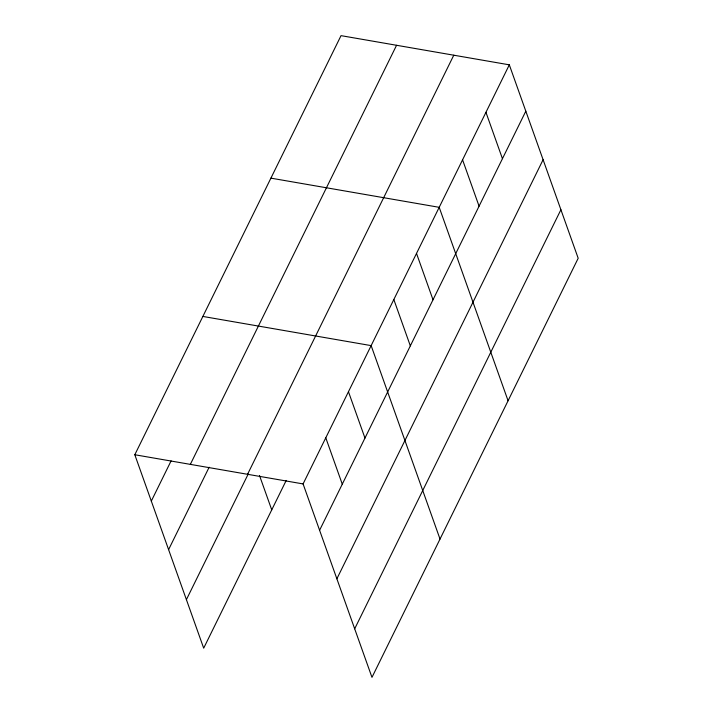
<?xml version="1.0" encoding="UTF-8"?>
<svg xmlns="http://www.w3.org/2000/svg" width="713" height="713" viewBox="0 0 713 713"><rect width="100%" height="100%" fill="white"/><g stroke="black" fill="none" stroke-linecap="round" stroke-linejoin="round"><path stroke-width="1.07" d="M286.216 480.446L203.686 648.17L134.81 454.742L341.028 35.65L509.314 64.83L578.19 258.258L371.972 677.35L303.087 483.922L509.314 64.83M151.316 501.087L171.102 460.874M190.344 464.368L396.562 45.284M168.598 549.625L209.141 467.229M247.563 474.288L453.78 55.204M186.405 599.633L248.186 474.083M319.593 530.267L525.82 111.175M336.875 578.804L543.101 159.712M354.682 628.813L560.908 209.72M270.913 178.143L439.199 207.323L508.075 400.751M202.866 316.438L371.143 345.618L440.019 539.055M134.81 454.742L303.087 483.922M485.945 112.324L502.442 158.678M462.568 159.828L479.074 206.173M416.517 253.418L433.014 299.772M393.826 299.522L410.331 345.867M348.461 391.722L364.967 438.067M325.779 437.818L342.276 484.172M259.496 475.491L271.742 509.866"/></g></svg>
